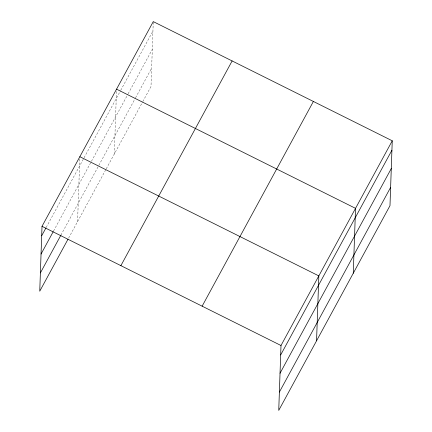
<?xml version="1.0" encoding="UTF-8"?>
<svg xmlns="http://www.w3.org/2000/svg" width="432" height="432" viewBox="0 0 432 432"><rect width="100%" height="100%" fill="white"/><g stroke="black" fill="none" stroke-linecap="round" stroke-linejoin="round"><path stroke-width="0.32" stroke-dasharray="2.16 1.62" d="M77.576 221.605L79.817 157.34M114.286 154.046L116.532 89.786M153.241 22.232L151 86.492L142.949 101.309M46.175 227.502L120.409 90.898M120.733 90.304L152.933 31.045M53.552 231.055L91.109 161.935M91.433 161.341L127.823 94.381M128.142 93.787L152.296 49.345M60.907 235.159L135.216 98.415M135.535 97.826L151.637 68.197M68.602 238.118L105.916 169.457M106.234 168.863L142.625 101.898"/><path stroke-width="0.65" d="M392.251 140.794L281 345.508L278.737 410.4L389.983 205.686L392.251 140.794L153.263 21.6L42.017 226.314L39.749 291.206L67.959 239.301M316.559 340.799L318.827 275.902L79.844 156.713M353.268 273.24L355.536 208.348L116.554 89.154M41.688 235.759L45.857 228.091M41.051 254.059L53.228 231.644M40.392 272.911L60.907 235.159M120.884 265.648L232.13 60.934M202.138 306.175L313.384 101.461M280.67 354.953L391.916 150.239M280.033 373.253L391.279 168.534M279.374 392.105L390.62 187.391M42.017 226.314L281 345.508"/></g></svg>
